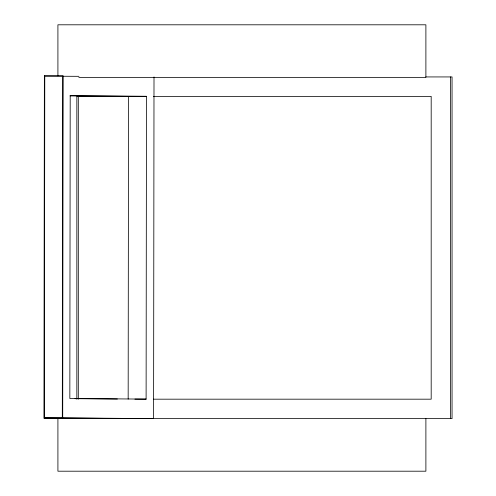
<?xml version="1.0" encoding="UTF-8"?>
<svg xmlns="http://www.w3.org/2000/svg" width="496" height="496" viewBox="0 0 496 496"><rect width="100%" height="100%" fill="white"/><g stroke="black" fill="none" stroke-linecap="round" stroke-linejoin="round"><path stroke-width="0.74" d="M122.5 418.525L44.361 417.88L44.776 76.192L78.969 76.322M154.008 76.936L153.593 418.63L62.304 417.88L62.719 76.192M128.166 399.119L128.538 96.323L69.979 95.846M146.109 399.119L146.481 96.323L70.203 95.703L69.837 398.493L146.109 399.119L134.9 399.119M425.735 76.936L452.048 76.936L452.048 418.63L57.437 418.63M78.833 77.37L425.89 77.37L425.89 24.8L57.914 24.8L57.914 75.82M128.538 96.323L146.481 96.323M128.669 96.385L76.837 96.385L76.837 399.181M153.351 96.385L431.185 96.385L431.185 399.181L153.351 399.181M44.361 417.88L62.304 417.88M75.008 398.685L117.385 399.032M450.579 76.936L450.579 418.63M425.89 418.63L425.89 471.2L57.914 471.2L57.914 418.63M78.3 96.385L78.3 399.181M44.373 75.752L43.952 418.326L62.713 418.326L63.128 75.752L44.373 75.752"/></g></svg>
